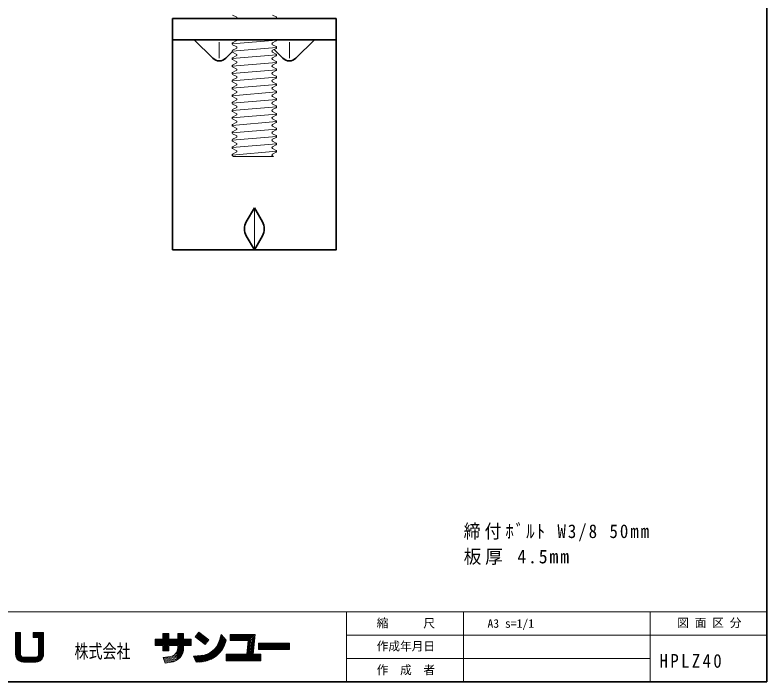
# Model space of a CAD drawing. Units: millimetres, scale not verified. Extents: x -405 to 405, y -286 to 286.
# Drawn here: x 244 to 405, y 11 to 153.8 of the extents above; entities that cross this region are included whole.
import ezdxf
from ezdxf.enums import TextEntityAlignment as Align

# ---------------------------------------------------------------- set-up
doc = ezdxf.new("R2010")
doc.units = ezdxf.units.MM
for name, color, linetype, lineweight in [('1-1_本体', 7, 'Continuous', 35), ('1-2_ボルト', 4, 'Continuous', 18), ('1-8_寸法', 4, 'Continuous', 18), ('F-0_枠図面', 4, 'Continuous', 18)]:
    doc.layers.add(name, color=color, linetype=linetype, lineweight=lineweight)
doc.layers.add('F-2_文字１', color=7, linetype='Continuous')
doc.layers.add('F-3_文字２', color=7, linetype='Continuous')
doc.styles.add('ＭＳ ゴシック', font='')
doc.styles.get('ＭＳ ゴシック').set_extended_font_data('MS Gothic')

msp = doc.modelspace()

# ---------------------------------------------------------------- linework, layer by layer
at = {"layer": '1-1_本体'}
for p, q in [((277.75, 153), (277.75, 103.5)), ((312.75, 153), (277.75, 153)), ((312.75, 148.5), (277.75, 148.5)), ((286.336, 144.55), (282.386, 148.5)), ((304.164, 144.55), (308.114, 148.5)), ((289.164, 144.55), (290.523, 145.909)), ((301.336, 144.55), (299.476, 146.41)), ((293.518, 109.5), (295.25, 112.5)), ((296.982, 109.5), (295.25, 112.5)), ((293.518, 106.5), (295.25, 103.5)), ((296.982, 106.5), (295.25, 103.5))]:
    msp.add_line(p, q, dxfattribs=at)
at = {"layer": '1-1_本体', "color": 4, "lineweight": 18}
for p, q in [((287.75, 148), (287.75, 144.55)), ((302.75, 148), (302.75, 144.55)), ((295.25, 112.5), (295.25, 103.5))]:
    msp.add_line(p, q, dxfattribs=at)
at = {"layer": '1-1_本体'}
msp.add_lwpolyline([(312.75, 153), (312.75, 103.5), (277.75, 103.5)], dxfattribs=at)
for centre, radius, start, end in [((287.75, 145.964), 2, 225, 315), ((302.75, 145.964), 2, 225, 315), ((296.116, 108), 3, 150, 210), ((294.384, 108), 3, 330, 30)]:
    msp.add_arc(centre, radius, start, end, dxfattribs=at)
at = {"layer": '1-2_ボルト'}
for p, q in [((291.386, 153.365), (290.605, 153.772)), ((297.95, 153), (300.013, 153.172)), ((299.114, 153.772), (299.895, 153.365)), ((290.487, 147.616), (300.013, 148.409)), ((291.386, 148.216), (290.605, 147.809)), ((299.114, 147.809), (299.895, 148.216)), ((290.487, 146.028), (300.013, 146.822)), ((291.386, 147.015), (290.605, 147.422)), ((291.386, 146.628), (290.605, 146.222)), ((299.114, 147.422), (299.895, 147.015)), ((299.114, 146.222), (299.895, 146.628)), ((290.487, 144.441), (300.013, 145.234)), ((291.386, 145.428), (290.605, 145.835)), ((291.386, 145.041), (290.605, 144.634)), ((299.114, 145.835), (299.895, 145.428)), ((299.114, 144.634), (299.895, 145.041)), ((290.487, 142.853), (300.013, 143.647)), ((291.386, 143.84), (290.605, 144.247)), ((291.386, 143.453), (290.605, 143.047)), ((299.114, 144.247), (299.895, 143.84)), ((299.114, 143.047), (299.895, 143.453)), ((290.487, 141.266), (300.013, 142.059)), ((291.386, 142.253), (290.605, 142.66)), ((291.386, 141.866), (290.605, 141.459)), ((299.114, 142.66), (299.895, 142.253)), ((299.114, 141.459), (299.895, 141.866)), ((290.487, 139.678), (300.013, 140.472)), ((291.386, 140.665), (290.605, 141.072)), ((291.386, 140.278), (290.605, 139.872)), ((299.114, 141.072), (299.895, 140.665)), ((299.114, 139.872), (299.895, 140.278)), ((290.487, 138.091), (300.013, 138.884)), ((291.386, 139.078), (290.605, 139.485)), ((291.386, 138.691), (290.605, 138.284)), ((299.114, 139.485), (299.895, 139.078)), ((299.114, 138.284), (299.895, 138.691)), ((290.487, 136.503), (300.013, 137.297)), ((291.386, 137.49), (290.605, 137.897)), ((291.386, 137.103), (290.605, 136.697)), ((299.114, 137.897), (299.895, 137.49)), ((299.114, 136.697), (299.895, 137.103)), ((290.487, 134.916), (300.013, 135.709)), ((291.386, 135.903), (290.605, 136.31)), ((291.386, 135.516), (290.605, 135.109)), ((299.114, 136.31), (299.895, 135.903)), ((299.114, 135.109), (299.895, 135.516)), ((290.487, 133.328), (300.013, 134.122)), ((291.386, 134.315), (290.605, 134.722)), ((291.386, 133.928), (290.605, 133.522)), ((299.114, 134.722), (299.895, 134.315)), ((299.114, 133.522), (299.895, 133.928)), ((290.487, 131.741), (300.013, 132.534)), ((291.386, 132.728), (290.605, 133.135)), ((291.386, 132.341), (290.605, 131.934)), ((299.114, 133.135), (299.895, 132.728)), ((299.114, 131.934), (299.895, 132.341)), ((290.487, 130.153), (300.013, 130.947)), ((291.386, 131.14), (290.605, 131.547)), ((291.386, 130.753), (290.605, 130.347)), ((299.114, 131.547), (299.895, 131.14)), ((299.114, 130.347), (299.895, 130.753)), ((290.487, 128.566), (300.013, 129.359)), ((291.386, 129.553), (290.605, 129.96)), ((291.386, 129.166), (290.605, 128.759)), ((299.114, 129.96), (299.895, 129.553)), ((299.114, 128.759), (299.895, 129.166)), ((290.487, 126.978), (300.013, 127.772)), ((291.386, 127.965), (290.605, 128.372)), ((291.386, 127.578), (290.605, 127.172)), ((299.114, 128.372), (299.895, 127.965)), ((299.114, 127.172), (299.895, 127.578)), ((290.487, 125.391), (300.013, 126.184)), ((291.386, 126.378), (290.605, 126.785)), ((291.386, 125.991), (290.605, 125.584)), ((299.114, 126.785), (299.895, 126.378)), ((299.114, 125.584), (299.895, 125.991)), ((290.487, 123.803), (300.013, 124.597)), ((291.386, 124.79), (290.605, 125.197)), ((291.386, 124.403), (290.605, 123.997)), ((299.114, 125.197), (299.895, 124.79)), ((299.114, 123.997), (299.895, 124.403)), ((290.815, 123.5), (290.605, 123.61))]:
    msp.add_line(p, q, dxfattribs=at)
msp.add_lwpolyline([(299.114, 123.61), (299.324, 123.5), (290.815, 123.5)], dxfattribs=at)
for centre, start, end in [((291.285, 153.172), 308.03348, 62.5), ((299.794, 153.172), 308.03348, 62.5), ((291.285, 148.409), 297.5, 24.54287), ((299.794, 148.409), 297.5, 24.54287), ((290.706, 147.616), 117.5, 242.5), ((291.285, 146.822), 297.5, 62.5), ((299.215, 147.616), 117.5, 242.5), ((299.794, 146.822), 297.5, 62.5), ((290.706, 146.028), 117.5, 242.5), ((291.285, 145.234), 297.5, 62.5), ((299.215, 146.028), 117.5, 242.5), ((299.794, 145.234), 297.5, 62.5), ((290.706, 144.441), 117.5, 242.5), ((291.285, 143.647), 297.5, 62.5), ((299.215, 144.441), 117.5, 242.5), ((299.794, 143.647), 297.5, 62.5), ((290.706, 142.853), 117.5, 242.5), ((291.285, 142.059), 297.5, 62.5), ((299.215, 142.853), 117.5, 242.5), ((299.794, 142.059), 297.5, 62.5), ((290.706, 141.266), 117.5, 242.5), ((291.285, 140.472), 297.5, 62.5), ((299.215, 141.266), 117.5, 242.5), ((299.794, 140.472), 297.5, 62.5), ((290.706, 139.678), 117.5, 242.5), ((291.285, 138.884), 297.5, 62.5), ((299.215, 139.678), 117.5, 242.5), ((299.794, 138.884), 297.5, 62.5), ((290.706, 138.091), 117.5, 242.5), ((291.285, 137.297), 297.5, 62.5), ((299.215, 138.091), 117.5, 242.5), ((299.794, 137.297), 297.5, 62.5), ((290.706, 136.503), 117.5, 242.5), ((291.285, 135.709), 297.5, 62.5), ((299.215, 136.503), 117.5, 242.5), ((299.794, 135.709), 297.5, 62.5), ((290.706, 134.916), 117.5, 242.5), ((291.285, 134.122), 297.5, 62.5), ((299.215, 134.916), 117.5, 242.5), ((299.794, 134.122), 297.5, 62.5), ((290.706, 133.328), 117.5, 242.5), ((291.285, 132.534), 297.5, 62.5), ((299.215, 133.328), 117.5, 242.5), ((299.794, 132.534), 297.5, 62.5), ((290.706, 131.741), 117.5, 242.5), ((291.285, 130.947), 297.5, 62.5), ((299.215, 131.741), 117.5, 242.5), ((299.794, 130.947), 297.5, 62.5), ((290.706, 130.153), 117.5, 242.5), ((291.285, 129.359), 297.5, 62.5), ((299.215, 130.153), 117.5, 242.5), ((299.794, 129.359), 297.5, 62.5), ((290.706, 128.566), 117.5, 242.5), ((291.285, 127.772), 297.5, 62.5), ((299.215, 128.566), 117.5, 242.5), ((299.794, 127.772), 297.5, 62.5), ((290.706, 126.978), 117.5, 242.5), ((290.706, 125.391), 117.5, 242.5), ((291.285, 126.184), 297.5, 62.5), ((299.215, 126.978), 117.5, 242.5), ((299.215, 125.391), 117.5, 242.5), ((299.794, 126.184), 297.5, 62.5), ((290.706, 123.803), 117.5, 242.5), ((291.285, 124.597), 297.5, 62.5), ((299.215, 123.803), 117.5, 242.5), ((299.794, 124.597), 297.5, 62.5)]:
    msp.add_arc(centre, 0.218, start, end, dxfattribs=at)
at = {"layer": 'F-0_枠図面', "color": 7, "lineweight": 35}
for p, q in [((405, 11), (405, 286)), ((405, 11), (405, 286)), ((405, 16), (405, 16)), ((405, 16), (405, 16)), ((15.5, 11), (405, 11))]:
    msp.add_line(p, q, dxfattribs=at)
at = {"layer": 'F-0_枠図面'}
for p, q in [((15.5, 26), (405, 26)), ((15.5, 26), (405, 26)), ((315, 11), (315, 26)), ((315, 11), (315, 26)), ((340, 11), (340, 26)), ((340, 11), (340, 26)), ((380, 11), (380, 26)), ((380, 11), (380, 26)), ((244.129, 16.909), (244.129, 21.572)), ((244.129, 21.572), (245.195, 21.572)), ((244.34, 16.781), (244.34, 21.572)), ((244.551, 16.781), (244.551, 21.572)), ((244.762, 16.781), (244.762, 21.572)), ((244.973, 16.781), (244.973, 21.572)), ((245.195, 16.909), (245.195, 21.572)), ((247.859, 21.572), (250.124, 21.572)), ((247.859, 20.506), (247.859, 21.572)), ((248.07, 20.506), (248.07, 21.572)), ((248.281, 20.506), (248.281, 21.572)), ((248.492, 20.506), (248.492, 21.572)), ((248.703, 20.506), (248.703, 21.572)), ((248.914, 20.506), (248.914, 21.572)), ((249.125, 20.506), (249.125, 21.572)), ((249.28, 16.781), (249.28, 21.572)), ((249.491, 16.781), (249.491, 21.572)), ((249.702, 16.781), (249.702, 21.572)), ((249.913, 16.781), (249.913, 21.572)), ((250.124, 16.909), (250.124, 21.572)), ((275.661, 20.127), (275.661, 21.379)), ((275.661, 21.379), (276.913, 21.379)), ((275.872, 17.655), (275.872, 21.379)), ((276.083, 17.655), (276.083, 21.379)), ((276.293, 17.655), (276.293, 21.379)), ((276.504, 17.655), (276.504, 21.379)), ((276.715, 17.655), (276.715, 21.379)), ((276.913, 20.127), (276.913, 21.379)), ((278.858, 21.379), (280.11, 21.379)), ((278.858, 20.127), (278.858, 21.379)), ((279.069, 15.969), (279.069, 21.379)), ((279.28, 16.176), (279.28, 21.379)), ((279.491, 16.428), (279.491, 21.379)), ((279.702, 16.749), (279.702, 21.379)), ((279.913, 17.199), (279.913, 21.379)), ((280.11, 20.127), (280.11, 21.379)), ((282.609, 20.65), (283.373, 21.643)), ((282.867, 20.985), (285.009, 19.337)), ((282.995, 21.152), (285.138, 19.504)), ((283.124, 21.319), (285.266, 19.671)), ((283.253, 21.486), (285.395, 19.838)), ((283.373, 21.643), (285.515, 19.995)), ((287.767, 19.864), (288.152, 21.149)), ((288.039, 20.771), (288.307, 20.967)), ((288.152, 21.149), (289.202, 19.923)), ((290.088, 19.896), (290.088, 21.149)), ((290.088, 21.149), (295.458, 21.149)), ((290.088, 20.938), (295.223, 20.938)), ((294.774, 16.811), (295.223, 20.938)), ((294.999, 16.93), (295.458, 21.149)), ((315, 21), (405, 21)), ((315, 21), (405, 21)), ((247.859, 20.506), (249.058, 20.506)), ((249.058, 16.909), (249.058, 20.506)), ((273.98, 20.127), (275.661, 20.127)), ((273.98, 18.809), (273.98, 20.127)), ((273.98, 20.074), (281.725, 20.074)), ((273.98, 19.863), (281.725, 19.863)), ((273.98, 19.652), (281.725, 19.652)), ((273.98, 19.441), (281.725, 19.441)), ((276.913, 20.127), (278.858, 20.127)), ((280.11, 20.127), (281.725, 20.127)), ((281.725, 18.809), (281.725, 20.127)), ((282.609, 20.65), (284.752, 19.002)), ((282.738, 20.817), (284.88, 19.17)), ((283.382, 15.265), (289.051, 19.421)), ((284.752, 19.002), (285.515, 19.995)), ((286.521, 17.827), (289.152, 19.756)), ((287.145, 18.547), (289.134, 20.004)), ((287.43, 19.016), (288.996, 20.164)), ((287.612, 19.412), (288.858, 20.325)), ((287.737, 19.765), (288.72, 20.486)), ((287.838, 20.1), (288.583, 20.646)), ((287.938, 20.435), (288.445, 20.807)), ((289.048, 19.408), (289.202, 19.923)), ((290.088, 20.727), (294.988, 20.727)), ((290.088, 20.516), (294.753, 20.516)), ((290.088, 20.305), (294.518, 20.305)), ((290.088, 20.094), (294.282, 20.094)), ((290.088, 19.896), (293.929, 19.896)), ((293.607, 16.93), (293.929, 19.896)), ((293.713, 16.811), (294.059, 19.988)), ((293.925, 16.811), (294.282, 20.094)), ((294.138, 16.811), (294.518, 20.305)), ((294.35, 16.811), (294.753, 20.516)), ((294.562, 16.811), (294.988, 20.727)), ((273.98, 19.23), (281.725, 19.23)), ((273.98, 19.02), (281.725, 19.02)), ((273.98, 18.809), (275.661, 18.809)), ((275.661, 17.655), (275.661, 18.809)), ((276.913, 18.809), (278.858, 18.809)), ((276.913, 17.655), (276.913, 18.809)), ((278.858, 18.28), (278.858, 18.809)), ((278.858, 15.88), (278.858, 18.277)), ((280.11, 18.809), (281.725, 18.809)), ((280.11, 18.285), (280.11, 18.809)), ((283.783, 15.297), (288.937, 19.075)), ((284.189, 15.333), (288.786, 18.703)), ((284.643, 15.404), (288.582, 18.291)), ((285.182, 15.538), (288.292, 17.817)), ((296.153, 17.952), (296.153, 19.27)), ((296.153, 19.27), (302.745, 19.27)), ((296.153, 19.112), (302.745, 19.112)), ((296.153, 18.901), (302.745, 18.901)), ((296.153, 18.69), (302.745, 18.69)), ((296.153, 18.479), (302.745, 18.479)), ((296.153, 18.268), (302.745, 18.268)), ((296.153, 18.057), (302.745, 18.057)), ((296.153, 17.952), (302.745, 17.952)), ((302.745, 17.952), (302.745, 19.27)), ((244.129, 16.887), (244.151, 16.887)), ((244.134, 16.781), (245.208, 16.781)), ((244.164, 16.57), (245.299, 16.57)), ((244.222, 16.359), (245.555, 16.359)), ((244.313, 16.149), (249.94, 16.149)), ((245.794, 16.309), (248.459, 16.309)), ((248.698, 16.359), (250.031, 16.359)), ((248.953, 16.57), (250.089, 16.57)), ((249.044, 16.781), (250.119, 16.781)), ((275.661, 17.655), (276.913, 17.655)), ((275.712, 16.262), (277.236, 16.452)), ((275.712, 16.262), (276.122, 15.051)), ((275.781, 16.058), (279.563, 16.529)), ((275.85, 15.854), (279.384, 16.294)), ((277.243, 16.453), (279.626, 16.749)), ((278.061, 16.767), (279.6, 16.959)), ((278.351, 17.016), (279.574, 17.168)), ((278.54, 17.252), (279.548, 17.377)), ((278.752, 15.88), (278.752, 17.673)), ((282.22, 16.534), (283.805, 16.663)), ((282.22, 16.534), (282.78, 15.216)), ((282.314, 16.313), (282.665, 16.57)), ((282.398, 16.113), (283.066, 16.603)), ((282.483, 15.914), (283.467, 16.635)), ((282.568, 15.715), (283.869, 16.668)), ((282.653, 15.515), (284.3, 16.723)), ((282.737, 15.316), (284.834, 16.852)), ((282.98, 15.232), (285.708, 17.231)), ((285.914, 15.813), (287.809, 17.202)), ((289.199, 15.546), (289.199, 16.93)), ((289.199, 16.93), (293.607, 16.93)), ((289.199, 16.811), (296.647, 16.811)), ((289.199, 16.6), (296.647, 16.6)), ((289.199, 16.389), (296.647, 16.389)), ((289.199, 16.178), (296.647, 16.178)), ((294.999, 16.93), (296.647, 16.93)), ((296.647, 15.546), (296.647, 16.93)), ((244.442, 15.938), (249.811, 15.938)), ((244.622, 15.727), (249.631, 15.727)), ((244.882, 15.516), (249.371, 15.516)), ((245.347, 15.305), (248.905, 15.305)), ((245.794, 15.244), (248.459, 15.244)), ((275.919, 15.65), (279.16, 16.054)), ((275.988, 15.446), (278.867, 15.805)), ((276.057, 15.242), (278.447, 15.54)), ((276.122, 15.051), (277.404, 15.211)), ((282.78, 15.216), (284.096, 15.322)), ((289.199, 15.967), (296.647, 15.967)), ((289.199, 15.756), (296.647, 15.756)), ((289.199, 15.546), (296.647, 15.546)), ((315, 16), (380, 16)), ((315, 16), (380, 16))]:
    msp.add_line(p, q, dxfattribs=at)
at = {"layer": 'F-0_枠図面', "color": 7, "lineweight": 35}
msp.add_lwpolyline([(15.5, 286), (15.5, 11), (405, 11)], dxfattribs=at)
at = {"layer": 'F-0_枠図面'}
for centre, radius, start, end in [((283.531, 21.054), 4.4, 273.5696, 344.30289), ((283.527, 21.058), 5.762, 273.9684, 344.73839), ((277.007, 18.289), 1.851, 277.12369, 0.28418), ((277.007, 18.289), 3.103, 277.45369, 359.92859), ((245.794, 16.909), 1.665, 179.99979, 270.00009), ((245.794, 16.909), 0.6, 179.99979, 270.00009), ((248.459, 16.909), 0.6, 270.00009, 0), ((248.459, 16.909), 1.665, 270.00009, 0)]:
    msp.add_arc(centre, radius, start, end, dxfattribs=at)

# ---------------------------------------------------------------- texts
at = {"layer": '1-8_寸法', "color": 7, "char_height": 2.933, "attachment_point": 7, "style": 'ＭＳ ゴシック'}
for s, insert in [('\\T1.24;\\W0.9;締付ﾎﾞﾙﾄ\\~W3/8\\~50mm', (340.063, 41.093)), ('\\T1.21;\\W0.95;板厚\\~4.5mm', (340.061, 36.063))]:
    msp.add_mtext(s, dxfattribs=dict(at, insert=insert))
at = {"layer": 'F-0_枠図面', "color": 7, "style": 'ＭＳ ゴシック', "width": 0.75}
msp.add_text('株式会社', height=2.933, dxfattribs=at).set_placement((256.74, 15.225), align=Align.BOTTOM_LEFT)
at = {"layer": 'F-2_文字１', "style": 'ＭＳ ゴシック'}
for s, p in [('縮\u3000\u3000\u3000尺', (321.443, 22.102)), ('縮\u3000\u3000\u3000尺', (321.443, 22.102)), ('図 面 区 分', (385.788, 22.184)), ('図 面 区 分', (385.788, 22.184)), ('作成年月日', (321.443, 17.175)), ('作成年月日', (321.443, 17.175)), ('作\u3000成\u3000者', (321.443, 12.102)), ('作\u3000成\u3000者', (321.443, 12.102))]:
    msp.add_text(s, height=1.833, dxfattribs=at).set_placement(p, align=Align.BOTTOM_LEFT)
at = {"layer": 'F-3_文字２', "style": 'ＭＳ ゴシック'}
msp.add_text('A3 s=1/1', height=1.833, dxfattribs=at).set_placement((345.16, 22.049), align=Align.BOTTOM_LEFT)
msp.add_text('A3 s=1/1', height=1.833, dxfattribs=at).set_placement((345.16, 22.049), align=Align.BOTTOM_LEFT)
at = {"layer": 'F-3_文字２', "insert": (382.014, 14.003), "char_height": 2.933, "attachment_point": 7, "style": 'ＭＳ ゴシック'}
msp.add_mtext('\\T1.28;\\W0.9;HPLZ40', dxfattribs=at)

doc.saveas('drawing.dxf')
